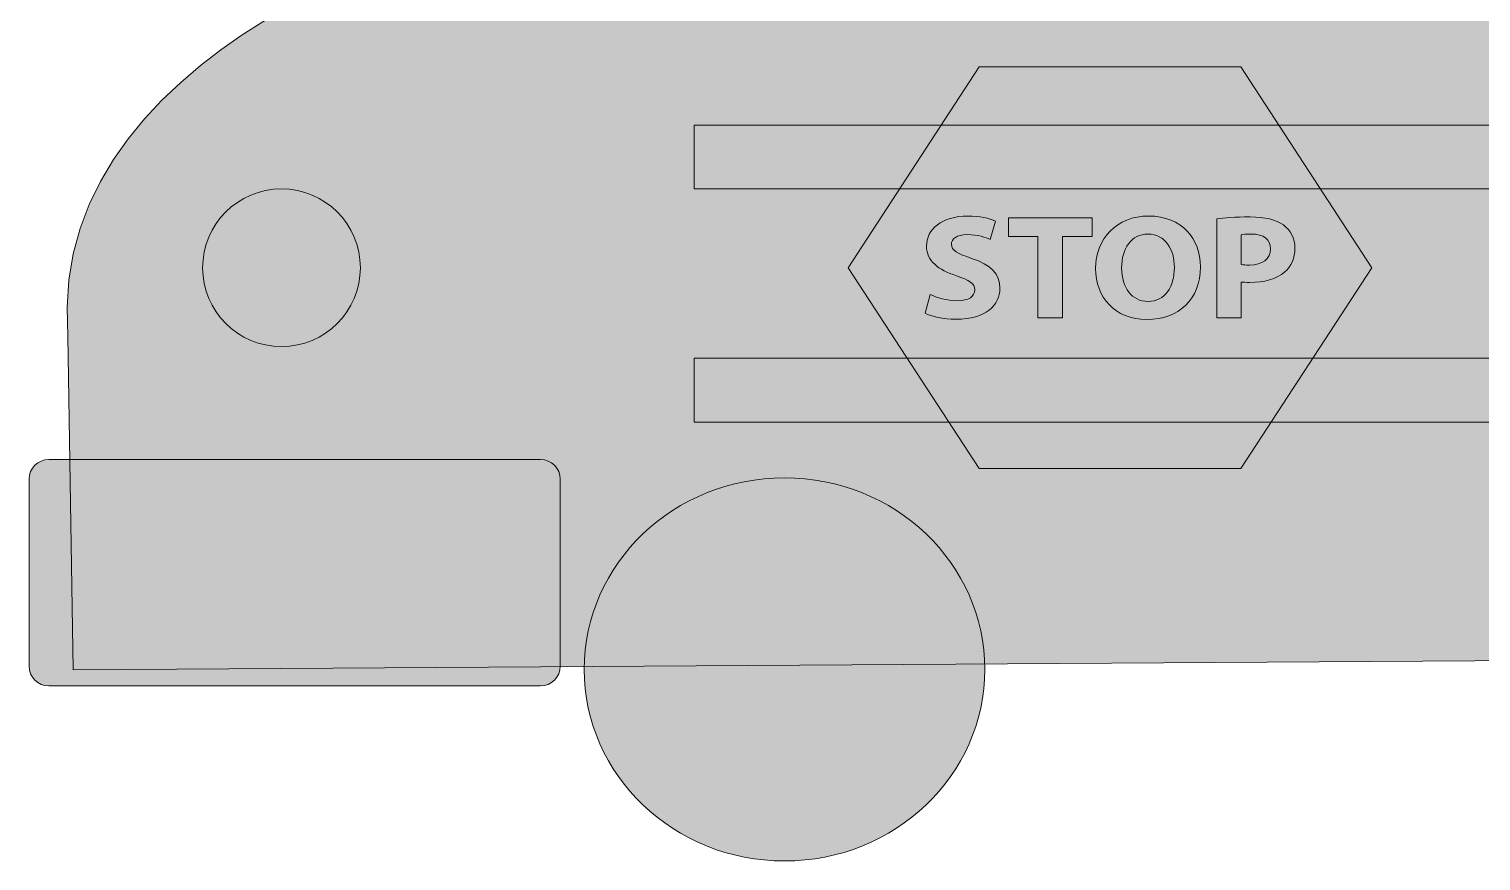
# Model space of a CAD drawing. Header units: inches. Extents: x 40 to 568, y -658 to -79.
# Drawn here: x 39.8 to 296.8, y -373.6 to -226.3 of the extents above; entities that cross this region are included whole.
import ezdxf

# ---------------------------------------------------------------- set-up
doc = ezdxf.new("R2010")
doc.units = ezdxf.units.IN
doc.header["$MEASUREMENT"] = 0
doc.layers.add('Layer 1', color=7, linetype='Continuous')

# ---------------------------------------------------------------- blocks, each defined once
blk = doc.blocks.new('block 3')
at = {"layer": 'Layer 1', "lineweight": 0}
blk.add_lwpolyline([(218.36, -263.08), (213.18, -263.08), (213.18, -259.72), (228.01, -259.72), (228.01, -263.08), (222.74, -263.08), (222.74, -277.44), (218.36, -277.44), (218.36, -263.08)], dxfattribs=at)
for points, knots in [([(199.31, -273.31), (200.49, -273.87), (202.29, -274.42), (204.15, -274.42), (206.16, -274.42), (207.22, -273.66), (207.22, -272.5), (207.22, -271.4), (206.3, -270.76), (203.98, -270), (200.77, -268.98), (198.68, -267.35), (198.68, -264.77), (198.68, -261.74), (201.43, -259.43), (205.98, -259.43), (208.16, -259.43), (209.77, -259.85), (210.91, -260.32), (210.91, -260.32), (209.94, -263.56), (209.94, -263.56), (209.16, -263.22), (207.79, -262.72), (205.9, -262.72), (204.01, -262.72), (203.09, -263.51), (203.09, -264.43), (203.09, -265.56), (204.18, -266.06), (206.67, -266.92), (210.08, -268.08), (211.68, -269.71), (211.68, -272.21), (211.68, -275.18), (209.19, -277.71), (203.89, -277.71), (201.69, -277.71), (199.51, -277.18), (198.42, -276.63), (198.42, -276.63), (199.31, -273.31), (199.31, -273.31)], [0, 0, 0, 0, 1, 1, 1, 2, 2, 2, 3, 3, 3, 4, 4, 4, 5, 5, 5, 6, 6, 6, 7, 7, 7, 8, 8, 8, 9, 9, 9, 10, 10, 10, 11, 11, 11, 12, 12, 12, 13, 13, 13, 14, 14, 14, 14]), ([(247.17, -268.4), (247.17, -274.21), (243.33, -277.73), (237.69, -277.73), (231.96, -277.73), (228.61, -273.76), (228.61, -268.71), (228.61, -263.4), (232.31, -259.43), (238.01, -259.43), (243.94, -259.43), (247.17, -263.51), (247.17, -268.4)], [0, 0, 0, 0, 1, 1, 1, 2, 2, 2, 3, 3, 3, 4, 4, 4, 4]), ([(250.04, -259.95), (251.38, -259.74), (253.27, -259.59), (255.94, -259.59), (258.63, -259.59), (260.55, -260.06), (261.84, -261.01), (263.07, -261.9), (263.9, -263.37), (263.9, -265.11), (263.9, -266.85), (263.27, -268.32), (262.12, -269.32), (260.64, -270.61), (258.43, -271.18), (255.85, -271.18), (255.28, -271.18), (254.77, -271.16), (254.36, -271.11), (254.36, -271.11), (254.36, -277.44), (254.36, -277.44), (254.36, -277.44), (250.04, -277.44), (250.04, -277.44), (250.04, -277.44), (250.04, -259.95), (250.04, -259.95)], [0, 0, 0, 0, 1, 1, 1, 2, 2, 2, 3, 3, 3, 4, 4, 4, 5, 5, 5, 6, 6, 6, 7, 7, 7, 8, 8, 8, 9, 9, 9, 9]), ([(233.22, -268.63), (233.22, -272.1), (235, -274.55), (237.92, -274.55), (240.87, -274.55), (242.56, -271.97), (242.56, -268.53), (242.56, -265.35), (240.9, -262.61), (237.89, -262.61), (234.94, -262.61), (233.22, -265.19), (233.22, -268.63)], [0, 0, 0, 0, 1, 1, 1, 2, 2, 2, 3, 3, 3, 4, 4, 4, 4]), ([(254.36, -268), (254.74, -268.08), (255.19, -268.11), (255.82, -268.11), (258.14, -268.11), (259.58, -267.03), (259.58, -265.21), (259.58, -263.58), (258.34, -262.61), (256.17, -262.61), (255.28, -262.61), (254.68, -262.69), (254.36, -262.77), (254.36, -262.77), (254.36, -268), (254.36, -268)], [0, 0, 0, 0, 1, 1, 1, 2, 2, 2, 3, 3, 3, 4, 4, 4, 5, 5, 5, 5])]:
    blk.add_open_spline(points, degree=3, knots=knots, dxfattribs=at)
blk = doc.blocks.new('block 2')
at = {"layer": 'Layer 1', "true_color": 0xfff100}
h = blk.add_hatch(color=2, dxfattribs=at)
h.dxf.hatch_style = 2
edge = h.paths.add_edge_path()
edge.add_spline(control_points=[(47.63, -339.79), (47.63, -339.79), (553.04, -336.55), (553.04, -336.55), (553.04, -336.55), (546.91, -120.74), (546.91, -120.74), (546.91, -120.74), (544.23, -86.97), (505.62, -86.97), (467, -86.97), (237.99, -79.01), (155.76, -92.49), (128.8, -96.91), (150.31, -205.07), (127.14, -205.94), (127.14, -205.94), (42.19, -225.5), (46.73, -280.7), (46.73, -280.7), (47.63, -339.79), (47.63, -339.79)], knot_values=[0, 0, 0, 0, 1, 1, 1, 2, 2, 2, 3, 3, 3, 4, 4, 4, 5, 5, 5, 6, 6, 6, 7, 7, 7, 7], degree=3, periodic=1)
at = {"layer": 'Layer 1', "true_color": 0xed1c24}
h = blk.add_hatch(color=240, dxfattribs=at)
h.dxf.hatch_style = 2
h.paths.add_polyline_path([(208, -304.15), (184.84, -268.58), (208, -233.01), (254.33, -233.01), (277.49, -268.58), (254.33, -304.15)])
at = {"layer": 'Layer 1', "true_color": 0x231f20}
h = blk.add_hatch(color=250, dxfattribs=at)
h.dxf.hatch_style = 2
h.paths.add_polyline_path([(529.49, -254.62), (157.58, -254.62), (157.58, -243.32), (529.49, -243.32)])
at = {"layer": 'Layer 1', "true_color": 0xed1c24}
h = blk.add_hatch(color=240, dxfattribs=at)
h.dxf.hatch_style = 2
edge = h.paths.add_edge_path()
edge.add_spline(control_points=[(98.48, -268.58), (98.48, -276.29), (92.23, -282.54), (84.52, -282.54), (76.81, -282.54), (70.56, -276.29), (70.56, -268.58), (70.56, -260.87), (76.81, -254.62), (84.52, -254.62), (92.23, -254.62), (98.48, -260.87), (98.48, -268.58)], knot_values=[0, 0, 0, 0, 1, 1, 1, 2, 2, 2, 3, 3, 3, 4, 4, 4, 4], degree=3, periodic=1)
at = {"layer": 'Layer 1', "true_color": 0x231f20}
h = blk.add_hatch(color=250, dxfattribs=at)
h.dxf.hatch_style = 2
h.paths.add_polyline_path([(531.59, -295.9), (157.58, -295.9), (157.58, -284.6), (531.59, -284.6)])
at = {"layer": 'Layer 1', "true_color": 0xa7a9ab}
h = blk.add_hatch(color=253, dxfattribs=at)
h.dxf.hatch_style = 2
edge = h.paths.add_edge_path()
edge.add_spline(control_points=[(130.37, -342.62), (130.37, -342.62), (43.34, -342.62), (43.34, -342.62), (41.4, -342.62), (39.84, -341.05), (39.84, -339.12), (39.84, -339.12), (39.84, -306.04), (39.84, -306.04), (39.84, -304.11), (41.4, -302.54), (43.34, -302.54), (43.34, -302.54), (130.37, -302.54), (130.37, -302.54), (132.3, -302.54), (133.87, -304.11), (133.87, -306.04), (133.87, -306.04), (133.87, -339.12), (133.87, -339.12), (133.87, -341.05), (132.3, -342.62), (130.37, -342.62)], knot_values=[0, 0, 0, 0, 1, 1, 1, 2, 2, 2, 3, 3, 3, 4, 4, 4, 5, 5, 5, 6, 6, 6, 7, 7, 7, 8, 8, 8, 8], degree=3, periodic=1)
at = {"layer": 'Layer 1', "true_color": 0x231f20}
h = blk.add_hatch(color=250, dxfattribs=at)
h.dxf.hatch_style = 2
edge = h.paths.add_edge_path()
edge.add_spline(control_points=[(208.99, -339.7), (208.99, -358.43), (193.12, -373.62), (173.55, -373.62), (153.97, -373.62), (138.1, -358.43), (138.1, -339.7), (138.1, -320.97), (153.97, -305.79), (173.55, -305.79), (193.12, -305.79), (208.99, -320.97), (208.99, -339.7)], knot_values=[0, 0, 0, 0, 1, 1, 1, 2, 2, 2, 3, 3, 3, 4, 4, 4, 4], degree=3, periodic=1)
at = {"layer": 'Layer 1', "lineweight": 0}
for points in [[(208, -304.15), (184.84, -268.58), (208, -233.01), (254.33, -233.01), (277.49, -268.58), (254.33, -304.15), (208, -304.15)], [(529.49, -254.62), (157.58, -254.62), (157.58, -243.32), (529.49, -243.32), (529.49, -254.62)], [(531.59, -295.9), (157.58, -295.9), (157.58, -284.6), (531.59, -284.6), (531.59, -295.9)]]:
    blk.add_lwpolyline(points, dxfattribs=at)
for points, knots in [([(47.63, -339.79), (47.63, -339.79), (553.04, -336.55), (553.04, -336.55), (553.04, -336.55), (546.91, -120.74), (546.91, -120.74), (546.91, -120.74), (544.23, -86.97), (505.62, -86.97), (467, -86.97), (237.99, -79.01), (155.76, -92.49), (128.8, -96.91), (150.31, -205.07), (127.14, -205.94), (127.14, -205.94), (42.19, -225.5), (46.73, -280.7), (46.73, -280.7), (47.63, -339.79), (47.63, -339.79)], [0, 0, 0, 0, 1, 1, 1, 2, 2, 2, 3, 3, 3, 4, 4, 4, 5, 5, 5, 6, 6, 6, 7, 7, 7, 7]), ([(98.48, -268.58), (98.48, -276.29), (92.23, -282.54), (84.52, -282.54), (76.81, -282.54), (70.56, -276.29), (70.56, -268.58), (70.56, -260.87), (76.81, -254.62), (84.52, -254.62), (92.23, -254.62), (98.48, -260.87), (98.48, -268.58)], [0, 0, 0, 0, 1, 1, 1, 2, 2, 2, 3, 3, 3, 4, 4, 4, 4]), ([(130.37, -342.62), (130.37, -342.62), (43.34, -342.62), (43.34, -342.62), (41.4, -342.62), (39.84, -341.05), (39.84, -339.12), (39.84, -339.12), (39.84, -306.04), (39.84, -306.04), (39.84, -304.11), (41.4, -302.54), (43.34, -302.54), (43.34, -302.54), (130.37, -302.54), (130.37, -302.54), (132.3, -302.54), (133.87, -304.11), (133.87, -306.04), (133.87, -306.04), (133.87, -339.12), (133.87, -339.12), (133.87, -341.05), (132.3, -342.62), (130.37, -342.62)], [0, 0, 0, 0, 1, 1, 1, 2, 2, 2, 3, 3, 3, 4, 4, 4, 5, 5, 5, 6, 6, 6, 7, 7, 7, 8, 8, 8, 8]), ([(208.99, -339.7), (208.99, -358.43), (193.12, -373.62), (173.55, -373.62), (153.97, -373.62), (138.1, -358.43), (138.1, -339.7), (138.1, -320.97), (153.97, -305.79), (173.55, -305.79), (193.12, -305.79), (208.99, -320.97), (208.99, -339.7)], [0, 0, 0, 0, 1, 1, 1, 2, 2, 2, 3, 3, 3, 4, 4, 4, 4])]:
    blk.add_open_spline(points, degree=3, knots=knots, dxfattribs=at)
at = {"layer": 'Layer 1'}
blk.add_blockref('block 3', (0, 0), dxfattribs=at)

msp = doc.modelspace()

# ---------------------------------------------------------------- block references
at = {"layer": 'Layer 1'}
msp.add_blockref('block 2', (0, 0), dxfattribs=at)

doc.saveas('drawing.dxf')
